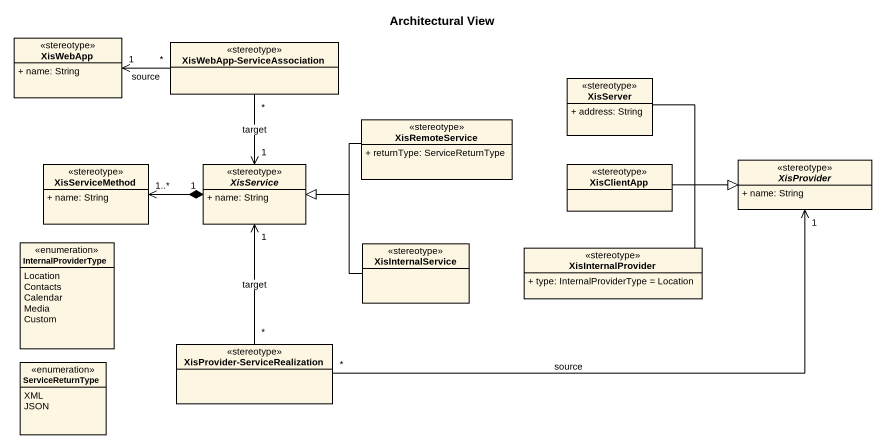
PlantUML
@startuml
title Architectural View
hide circle
hide empty members
skinparam classAttributeIconSize 0
class XisWebApp <<stereotype>> {
  + name: String
}
class "XisWebApp-ServiceAssociation" as XisWebApp_ServiceAssociation <<stereotype>>
class XisServer <<stereotype>> {
  + address: String
}
class XisRemoteService <<stereotype>> {
  + returnType: ServiceReturnType
}
class XisServiceMethod <<stereotype>> {
  + name: String
}
abstract class XisService <<stereotype>> {
  + name: String
}
class XisClientApp <<stereotype>>
abstract class XisProvider <<stereotype>> {
  + name: String
}
enum InternalProviderType {
  Location
  Contacts
  Calendar
  Media
  Custom
}
class XisInternalService <<stereotype>>
class XisInternalProvider <<stereotype>> {
  + type: InternalProviderType = Location
}
enum ServiceReturnType {
  XML
  JSON
}
class "XisProvider-ServiceRealization" as XisProvider_2 <<stereotype>>
XisWebApp "1" <-right- "*" XisWebApp_ServiceAssociation : source
XisWebApp_ServiceAssociation "*" --> "1" XisService : target
XisServer -right-|> XisProvider
XisRemoteService -left-|> XisService
XisServiceMethod "1..*" <-right-* "1" XisService
XisClientApp -right-|> XisProvider
XisInternalService -left-|> XisService
XisInternalProvider -right-|> XisProvider
XisProvider_2 "*" -up-> "1" XisService : target
XisProvider_2 "*" -right-> "1" XisProvider : source
@enduml
